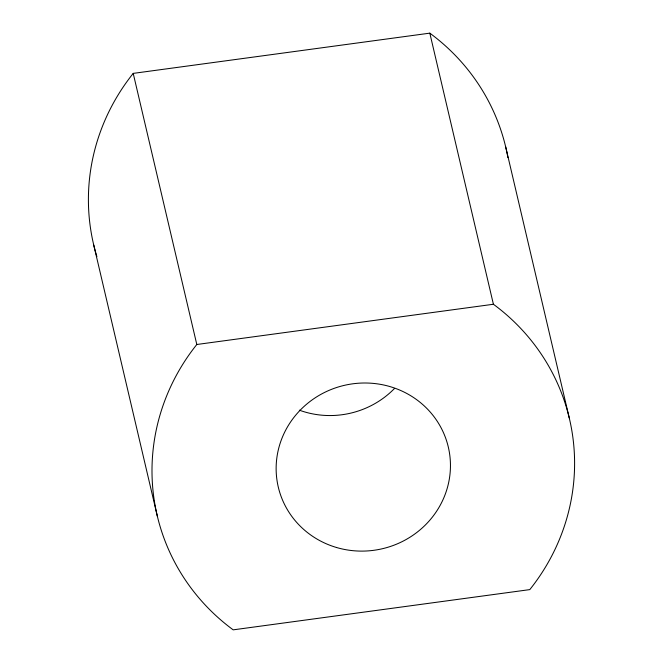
<?xml version="1.0" encoding="UTF-8"?>
<svg xmlns="http://www.w3.org/2000/svg" width="663" height="663" viewBox="0 0 663 663"><rect width="100%" height="100%" fill="white"/><g stroke="black" fill="none" stroke-linecap="round" stroke-linejoin="round"><path stroke-width="0.99" d="M96.889 256.622A211.737 203.326 -13.2 0 1 133.213 73.386L429.815 33.15A211.737 203.326 -13.2 0 1 507.916 157.595M196.803 344.495L493.405 304.259A211.737 203.326 -13.2 0 1 529.787 589.614L233.185 629.85A211.737 203.326 -13.2 0 1 196.803 344.495L133.213 73.386M505.662 146.805L569.244 417.922M429.815 33.15L493.405 304.259M93.756 245.078L157.338 516.195M394.261 388.717A87.334 83.87 -13.2 0 1 299.353 410.173M336.572 547.514A87.334 83.87 -13.2 0 0 448.503 447.89A87.334 83.87 -13.2 0 0 304.806 405.764A87.334 83.87 -13.2 0 0 336.572 547.514"/></g></svg>
